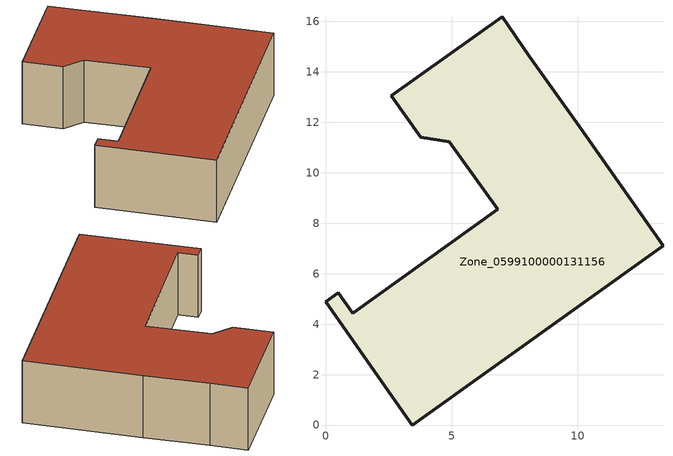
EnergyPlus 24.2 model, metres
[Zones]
Zone_0599100000131156
 floor ground (C_G): 9.97,11.98 13.38,7.11 3.43,0 0,4.89 0.51,5.25 1.09,4.43 6.83,8.55 4.91,11.23 3.78,11.42 2.61,13.05 7,16.18 8.08,14.63 z0
 wall outside (C_F): 8.08,14.63 7,16.18 2.61,13.05 3.78,11.42 4.91,11.23 6.83,8.55 1.09,4.43 0.51,5.25 0,4.89 3.43,0 13.38,7.11 9.97,11.98 8.08,14.63 z0:3.43
 roof outside (C_R): 13.38,7.11 9.97,11.98 8.08,14.63 7,16.18 2.61,13.05 3.78,11.42 4.91,11.23 6.83,8.55 1.09,4.43 0.51,5.25 0,4.89 3.43,0 z3.43
[BUILDING]
Pand.0599100000131156: North Axis=0; Terrain=City; Loads Convergence Tolerance Value=0.04; Temperature Convergence Tolerance Value=0.4; Solar Distribution=FullExterior; Maximum Number of Warmup Days=25; Minimum Number of Warmup Days=1
[Site:Location]
Rotterdam.The.Hague.AP_ZH_NLD Design_Conditions: Latitude=51.96; Longitude=4.45; Time Zone=1; Elevation=-4.5
[SITE:GROUNDTEMPERATURE:BUILDINGSURFACE]
18, 18, 18, 18, 18, 18, 18, 18, 18, 18, 18, 18
[MATERIAL] Thermal Absorptance=0.9; Solar Absorptance=0.7; Visible Absorptance=0.7
Name | Roughness | Thickness | Conductivity | Density | Specific Heat
G.TI.1975-1991 | MediumSmooth | 0.15 | 0.288461 | 540 | 1210
F.TI.1975-1991 | Rough | 0.3 | 0.230769 | 1920 | 840
R.TI.1975-1991 | MediumRough | 0.2 | 0.153846 | 1500 | 1000
[CONSTRUCTION]
C_G: G.TI.1975-1991
C_F: F.TI.1975-1991
C_R: R.TI.1975-1991
[ZONE]
Zone_0599100000131156: Type=1; Multiplier=1; Ceiling Height=Autocalculate; Volume=Autocalculate; Floor Area=autocalculate; Part of Total Floor Area=Yes
[ZONEINFILTRATION:DESIGNFLOWRATE]
Infil_Zone_0599100000131156: Zone or ZoneList or Space or SpaceList=Zone_0599100000131156; Schedule=AlwaysOn; Design Flow Rate Calculation Method=Flow/Area; Flow Rate per Floor Area=0.003; Constant Term Coefficient=1; Temperature Term Coefficient=0; Velocity Term Coefficient=0; Velocity Squared Term Coefficient=0
[HVACTEMPLATE:ZONE:IDEALLOADSAIRSYSTEM]
Zone_0599100000131156: Maximum Heating Supply Air Temperature=50; Minimum Cooling Supply Air Temperature=13; Maximum Heating Supply Air Humidity Ratio=0.0156; Minimum Cooling Supply Air Humidity Ratio=0.0077; Heating Limit=NoLimit; Cooling Limit=NoLimit; Dehumidification Control Type=ConstantSensibleHeatRatio; Cooling Sensible Heat Ratio=0.7; Dehumidification Setpoint=60; Humidification Control Type=None; Humidification Setpoint=30; Outdoor Air Method=None; Outdoor Air Flow Rate per Person=0.00944; Outdoor Air Flow Rate per Zone Floor Area=0; Outdoor Air Flow Rate per Zone=0; Demand Controlled Ventilation Type=None; Outdoor Air Economizer Type=NoEconomizer; Heat Recovery Type=None; Sensible Heat Recovery Effectiveness=0.7; Latent Heat Recovery Effectiveness=0.65
[ZONECONTROL:THERMOSTAT]
ThermostatControl_Zone_0599100000131156: Zone or ZoneList=Zone_0599100000131156; Control Type Schedule=DualSetpointControlType; Control 1=Thermostat_Zone_0599100000131156; Temperature Difference Between Cutout And Setpoint=0
[THERMOSTATSETPOINT:DUALSETPOINT]
Thermostat_Zone_0599100000131156: Heating Setpoint Temperature Schedule=HeatingSetpoint_Zone_0599100000131156; Cooling Setpoint Temperature Schedule=CoolingSetpoint_Zone_0599100000131156
[SCHEDULE:COMPACT]
HeatingSetpoint_Zone_0599100000131156: Through: 12/31, For: AllDays, Until: 24:00, 21
CoolingSetpoint_Zone_0599100000131156: Through: 12/31, For: AllDays, Until: 24:00, 24
DualSetpointControlType: Through: 12/31, For: AllDays, Until: 24:00, 4
AlwaysOn: Through: 12/31, For: AllDays, Until: 24:00, 1
